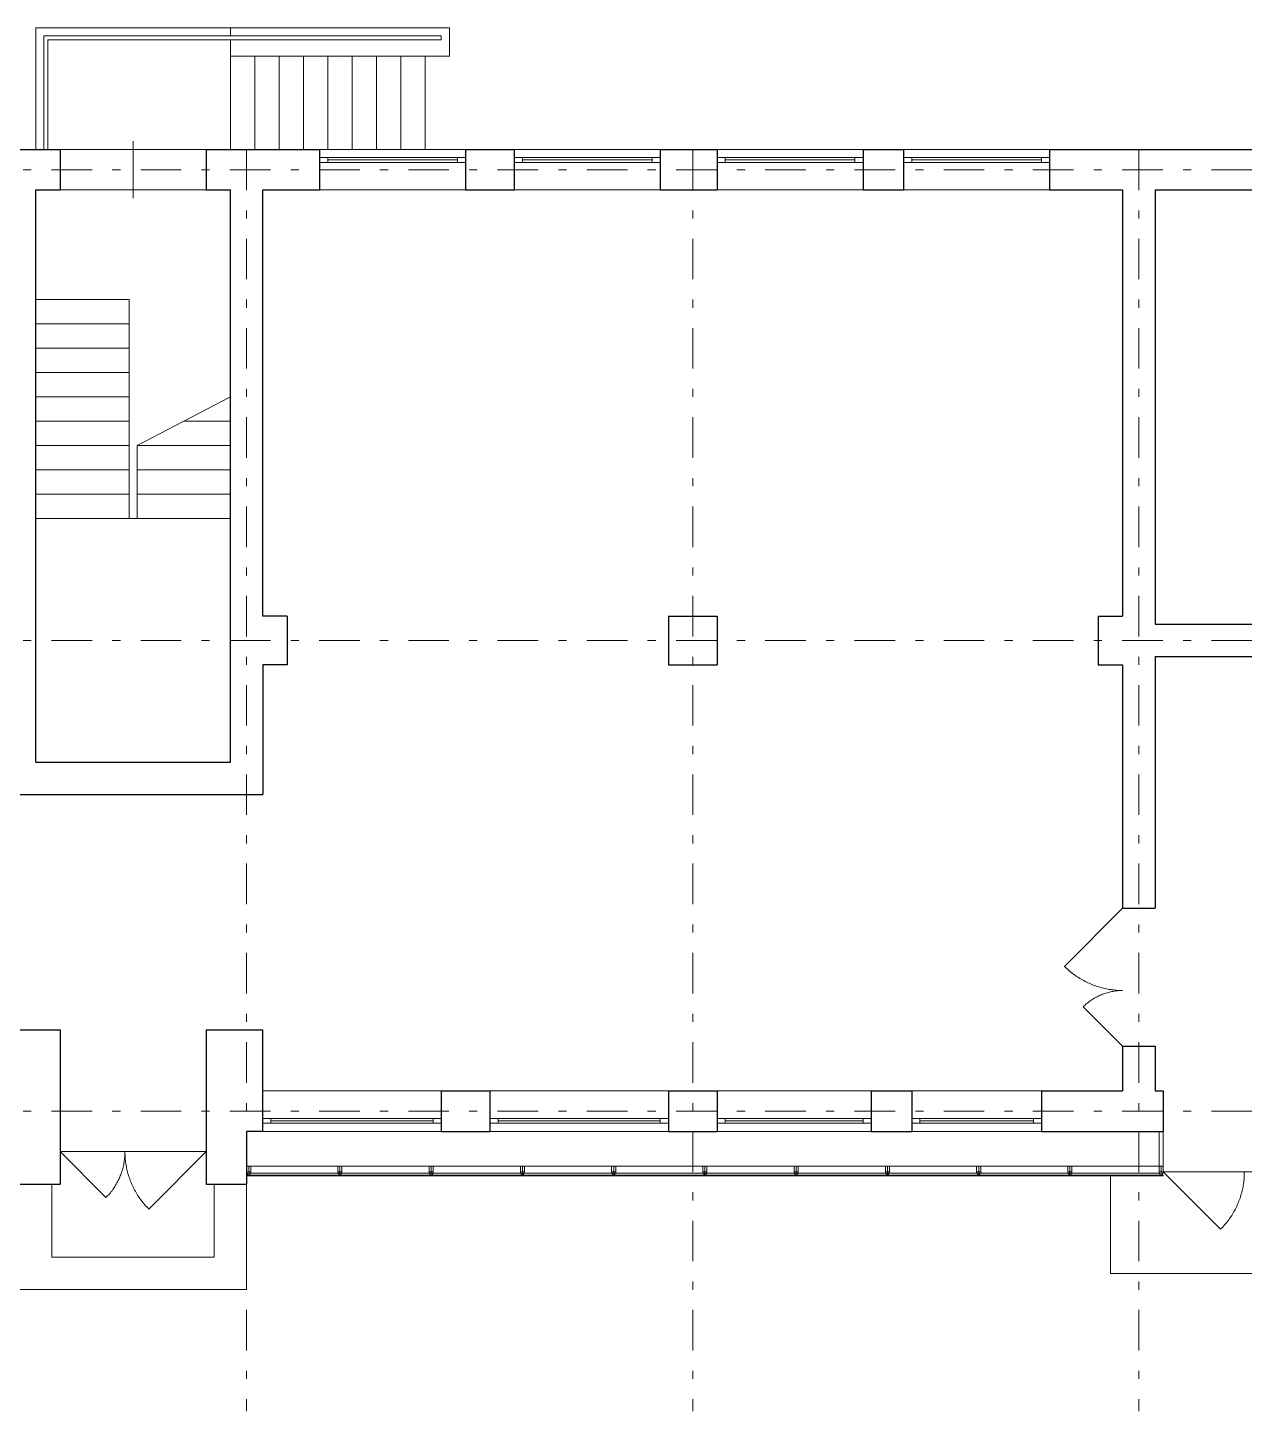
# Model space of a CAD drawing. Header units: metres. Extents: x 3.9 to 52.1, y 10.3 to 27.3.
# Drawn here: x 22.28 to 37.28, y 10.27 to 27.32 of the extents above; entities that cross this region are included whole.
import ezdxf

# ---------------------------------------------------------------- set-up
doc = ezdxf.new("R2010")
doc.units = ezdxf.units.M
doc.header["$MEASUREMENT"] = 0
doc.linetypes.add('( Dashdot )', pattern=[1.001, 0.5, -0.25, 0.001, -0.25])

msp = doc.modelspace()

# ---------------------------------------------------------------- linework, layer by layer
at = {"lineweight": 13}
for p, q in [((22.376, 25.816), (22.376, 27.316)), ((22.376, 27.316), (27.476, 27.316)), ((24.776, 27.216), (24.776, 27.316)), ((27.476, 26.966), (27.476, 27.316)), ((22.476, 27.216), (27.376, 27.216)), ((22.476, 25.816), (22.476, 27.216)), ((22.526, 27.166), (27.376, 27.166)), ((22.526, 25.816), (22.526, 27.166)), ((24.776, 25.816), (24.776, 27.166)), ((27.376, 27.166), (27.376, 27.216)), ((27.476, 26.966), (24.776, 26.966)), ((27.176, 25.816), (27.176, 26.966)), ((25.876, 25.716), (25.976, 25.716)), ((25.876, 25.656), (25.876, 25.716)), ((25.876, 25.716), (25.876, 25.716)), ((25.976, 25.656), (25.876, 25.656)), ((25.976, 25.716), (25.976, 25.656)), ((27.676, 25.716), (27.576, 25.716)), ((27.576, 25.716), (27.576, 25.656)), ((27.576, 25.656), (27.676, 25.656)), ((27.676, 25.656), (27.676, 25.716)), ((27.676, 25.716), (27.676, 25.716)), ((28.276, 25.716), (28.376, 25.716)), ((28.276, 25.656), (28.276, 25.716)), ((28.276, 25.716), (28.276, 25.716)), ((28.376, 25.656), (28.276, 25.656)), ((28.376, 25.716), (28.376, 25.656)), ((30.076, 25.716), (29.976, 25.716)), ((29.976, 25.716), (29.976, 25.656)), ((29.976, 25.656), (30.076, 25.656)), ((30.076, 25.656), (30.076, 25.716)), ((30.076, 25.716), (30.076, 25.716)), ((30.776, 25.716), (30.876, 25.716)), ((30.776, 25.656), (30.776, 25.716)), ((30.776, 25.716), (30.776, 25.716)), ((30.876, 25.656), (30.776, 25.656)), ((30.876, 25.716), (30.876, 25.656)), ((32.576, 25.716), (32.476, 25.716)), ((32.476, 25.716), (32.476, 25.656)), ((32.476, 25.656), (32.576, 25.656)), ((32.576, 25.656), (32.576, 25.716)), ((32.576, 25.716), (32.576, 25.716)), ((33.076, 25.716), (33.176, 25.716)), ((33.076, 25.656), (33.076, 25.716)), ((33.076, 25.716), (33.076, 25.716)), ((33.176, 25.656), (33.076, 25.656)), ((33.176, 25.716), (33.176, 25.656)), ((34.876, 25.716), (34.776, 25.716)), ((34.776, 25.716), (34.776, 25.656)), ((34.776, 25.656), (34.876, 25.656)), ((34.876, 25.656), (34.876, 25.716)), ((34.876, 25.716), (34.876, 25.716)), ((22.376, 23.966), (23.526, 23.966)), ((23.526, 21.266), (23.526, 23.966)), ((23.626, 21.266), (23.626, 22.166)), ((22.376, 21.266), (24.776, 21.266)), ((35.776, 16.466), (35.059, 15.749)), ((35.776, 14.766), (35.291, 15.251)), ((25.176, 13.876), (25.276, 13.876)), ((25.176, 13.816), (25.176, 13.876)), ((25.176, 13.876), (25.176, 13.876)), ((25.276, 13.816), (25.176, 13.816)), ((25.276, 13.876), (25.276, 13.816)), ((27.376, 13.876), (27.276, 13.876)), ((27.276, 13.876), (27.276, 13.816)), ((27.276, 13.816), (27.376, 13.816)), ((27.376, 13.816), (27.376, 13.876)), ((27.376, 13.876), (27.376, 13.876)), ((27.976, 13.876), (28.076, 13.876)), ((27.976, 13.816), (27.976, 13.876)), ((27.976, 13.876), (27.976, 13.876)), ((28.076, 13.816), (27.976, 13.816)), ((28.076, 13.876), (28.076, 13.816)), ((30.176, 13.876), (30.076, 13.876)), ((30.076, 13.876), (30.076, 13.816)), ((30.076, 13.816), (30.176, 13.816)), ((30.176, 13.816), (30.176, 13.876)), ((30.176, 13.876), (30.176, 13.876)), ((30.776, 13.876), (30.876, 13.876)), ((30.776, 13.816), (30.776, 13.876)), ((30.776, 13.876), (30.776, 13.876)), ((30.876, 13.816), (30.776, 13.816)), ((30.876, 13.876), (30.876, 13.816)), ((32.676, 13.876), (32.576, 13.876)), ((32.576, 13.876), (32.576, 13.816)), ((32.576, 13.816), (32.676, 13.816)), ((32.676, 13.816), (32.676, 13.876)), ((32.676, 13.876), (32.676, 13.876)), ((33.176, 13.876), (33.276, 13.876)), ((33.176, 13.816), (33.176, 13.876)), ((33.176, 13.876), (33.176, 13.876)), ((33.276, 13.816), (33.176, 13.816)), ((33.276, 13.876), (33.276, 13.816)), ((34.776, 13.876), (34.676, 13.876)), ((34.676, 13.876), (34.676, 13.816)), ((34.676, 13.816), (34.776, 13.816)), ((34.776, 13.816), (34.776, 13.876)), ((34.776, 13.876), (34.776, 13.876)), ((36.276, 13.716), (36.226, 13.716)), ((36.226, 13.716), (36.226, 13.286)), ((36.276, 13.286), (36.276, 13.716)), ((22.676, 13.466), (23.242, 12.9)), ((24.476, 13.466), (23.769, 12.759)), ((36.276, 13.286), (24.976, 13.286)), ((24.976, 13.166), (36.276, 13.166)), ((25.016, 13.176), (25.016, 13.201)), ((25.016, 13.201), (36.236, 13.201)), ((36.236, 13.176), (25.016, 13.176)), ((35.626, 13.166), (35.626, 11.966)), ((36.226, 13.286), (36.276, 13.286)), ((36.226, 13.286), (36.226, 13.286)), ((36.236, 13.201), (36.236, 13.176)), ((36.236, 13.201), (36.236, 13.201)), ((36.276, 13.216), (36.983, 12.509)), ((22.576, 13.066), (22.576, 12.166)), ((24.576, 13.066), (24.576, 12.166)), ((24.976, 13.066), (24.976, 11.766)), ((22.576, 12.166), (24.576, 12.166)), ((35.626, 11.966), (41.401, 11.966)), ((22.176, 11.766), (24.976, 11.766))]:
    msp.add_line(p, q, dxfattribs=at)
at = {"lineweight": 0}
for p, q in [((25.076, 25.816), (25.076, 26.966)), ((25.376, 25.816), (25.376, 26.966)), ((25.676, 25.816), (25.676, 26.966)), ((25.976, 25.816), (25.976, 26.966)), ((26.276, 25.816), (26.276, 26.966)), ((26.576, 25.816), (26.576, 26.966)), ((26.876, 25.816), (26.876, 26.966)), ((22.676, 25.816), (24.476, 25.816)), ((22.676, 25.316), (22.676, 25.816)), ((22.676, 25.816), (22.676, 25.816)), ((23.576, 25.916), (23.576, 25.216)), ((24.476, 25.816), (24.476, 25.316)), ((25.876, 25.816), (27.676, 25.816)), ((25.876, 25.316), (25.876, 25.816)), ((25.876, 25.816), (25.876, 25.816)), ((27.676, 25.816), (27.676, 25.316)), ((28.276, 25.816), (30.076, 25.816)), ((28.276, 25.316), (28.276, 25.816)), ((28.276, 25.816), (28.276, 25.816)), ((30.076, 25.816), (30.076, 25.316)), ((30.776, 25.816), (32.576, 25.816)), ((30.776, 25.316), (30.776, 25.816)), ((30.776, 25.816), (30.776, 25.816)), ((32.576, 25.816), (32.576, 25.316)), ((33.076, 25.816), (34.876, 25.816)), ((33.076, 25.316), (33.076, 25.816)), ((33.076, 25.816), (33.076, 25.816)), ((34.876, 25.816), (34.876, 25.316)), ((25.976, 25.716), (27.576, 25.716)), ((25.976, 25.656), (25.976, 25.716)), ((25.976, 25.716), (25.976, 25.716)), ((25.976, 25.686), (27.576, 25.686)), ((27.576, 25.656), (25.976, 25.656)), ((27.576, 25.716), (27.576, 25.656)), ((28.376, 25.716), (29.976, 25.716)), ((28.376, 25.656), (28.376, 25.716)), ((28.376, 25.716), (28.376, 25.716)), ((28.376, 25.686), (29.976, 25.686)), ((29.976, 25.656), (28.376, 25.656)), ((29.976, 25.716), (29.976, 25.656)), ((30.876, 25.716), (32.476, 25.716)), ((30.876, 25.656), (30.876, 25.716)), ((30.876, 25.716), (30.876, 25.716)), ((30.876, 25.686), (32.476, 25.686)), ((32.476, 25.656), (30.876, 25.656)), ((32.476, 25.716), (32.476, 25.656)), ((33.176, 25.716), (34.776, 25.716)), ((33.176, 25.656), (33.176, 25.716)), ((33.176, 25.716), (33.176, 25.716)), ((33.176, 25.686), (34.776, 25.686)), ((34.776, 25.656), (33.176, 25.656)), ((34.776, 25.716), (34.776, 25.656)), ((24.476, 25.316), (22.676, 25.316)), ((27.676, 25.316), (25.876, 25.316)), ((30.076, 25.316), (28.276, 25.316)), ((32.576, 25.316), (30.776, 25.316)), ((34.876, 25.316), (33.076, 25.316)), ((22.376, 23.666), (23.526, 23.666)), ((22.376, 23.366), (23.526, 23.366)), ((22.376, 23.066), (23.526, 23.066)), ((22.376, 22.766), (23.526, 22.766)), ((23.626, 22.166), (24.776, 22.766)), ((22.376, 22.466), (23.526, 22.466)), ((24.201, 22.466), (24.776, 22.466)), ((22.376, 22.166), (23.526, 22.166)), ((23.626, 22.166), (24.776, 22.166)), ((22.376, 21.866), (23.526, 21.866)), ((23.626, 21.866), (24.776, 21.866)), ((22.376, 21.566), (23.526, 21.566)), ((23.626, 21.566), (24.776, 21.566)), ((35.059, 15.749), (35.072, 15.736)), ((35.072, 15.736), (35.086, 15.723)), ((35.086, 15.723), (35.099, 15.711)), ((35.099, 15.711), (35.113, 15.698)), ((35.113, 15.698), (35.127, 15.686)), ((35.127, 15.686), (35.142, 15.675)), ((35.142, 15.675), (35.156, 15.663)), ((35.156, 15.663), (35.171, 15.652)), ((35.171, 15.652), (35.186, 15.641)), ((35.186, 15.641), (35.201, 15.63)), ((35.201, 15.63), (35.217, 15.62)), ((35.217, 15.62), (35.232, 15.61)), ((35.232, 15.61), (35.248, 15.6)), ((35.248, 15.6), (35.264, 15.591)), ((35.264, 15.591), (35.28, 15.581)), ((35.28, 15.581), (35.296, 15.573)), ((35.296, 15.573), (35.312, 15.564)), ((35.312, 15.564), (35.329, 15.556)), ((35.329, 15.556), (35.346, 15.548)), ((35.346, 15.548), (35.363, 15.54)), ((35.363, 15.54), (35.38, 15.533)), ((35.38, 15.533), (35.397, 15.525)), ((35.397, 15.525), (35.414, 15.519)), ((35.414, 15.519), (35.431, 15.512)), ((35.42, 15.352), (35.408, 15.344)), ((35.433, 15.36), (35.42, 15.352)), ((35.431, 15.512), (35.449, 15.506)), ((35.446, 15.367), (35.433, 15.36)), ((35.46, 15.374), (35.446, 15.367)), ((35.449, 15.506), (35.466, 15.5)), ((35.473, 15.381), (35.46, 15.374)), ((35.466, 15.5), (35.484, 15.495)), ((35.486, 15.387), (35.473, 15.381)), ((35.484, 15.495), (35.502, 15.49)), ((35.5, 15.394), (35.486, 15.387)), ((35.514, 15.4), (35.5, 15.394)), ((35.502, 15.49), (35.52, 15.485)), ((35.528, 15.405), (35.514, 15.4)), ((35.52, 15.485), (35.538, 15.48)), ((35.542, 15.41), (35.528, 15.405)), ((35.538, 15.48), (35.556, 15.476)), ((35.556, 15.415), (35.542, 15.41)), ((35.556, 15.476), (35.574, 15.472)), ((35.57, 15.42), (35.556, 15.415)), ((35.584, 15.424), (35.57, 15.42)), ((35.574, 15.472), (35.592, 15.469)), ((35.599, 15.428), (35.584, 15.424)), ((35.592, 15.469), (35.61, 15.465)), ((35.613, 15.432), (35.599, 15.428)), ((35.61, 15.465), (35.629, 15.463)), ((35.628, 15.435), (35.613, 15.432)), ((35.642, 15.439), (35.628, 15.435)), ((35.629, 15.463), (35.647, 15.46)), ((35.657, 15.441), (35.642, 15.439)), ((35.647, 15.46), (35.665, 15.458)), ((35.672, 15.444), (35.657, 15.441)), ((35.665, 15.458), (35.684, 15.456)), ((35.687, 15.446), (35.672, 15.444)), ((35.684, 15.456), (35.702, 15.454)), ((35.702, 15.448), (35.687, 15.446)), ((35.702, 15.454), (35.721, 15.453)), ((35.716, 15.449), (35.702, 15.448)), ((35.731, 15.45), (35.716, 15.449)), ((35.721, 15.453), (35.739, 15.452)), ((35.746, 15.451), (35.731, 15.45)), ((35.739, 15.452), (35.758, 15.452)), ((35.761, 15.452), (35.746, 15.451)), ((35.758, 15.452), (35.776, 15.452)), ((35.776, 15.452), (35.761, 15.452)), ((35.302, 15.261), (35.291, 15.251)), ((35.313, 15.272), (35.302, 15.261)), ((35.324, 15.282), (35.313, 15.272)), ((35.335, 15.291), (35.324, 15.282)), ((35.347, 15.301), (35.335, 15.291)), ((35.359, 15.31), (35.347, 15.301)), ((35.371, 15.319), (35.359, 15.31)), ((35.383, 15.328), (35.371, 15.319)), ((35.395, 15.336), (35.383, 15.328)), ((35.408, 15.344), (35.395, 15.336)), ((25.176, 14.216), (27.376, 14.216)), ((25.176, 13.716), (25.176, 14.216)), ((25.176, 14.216), (25.176, 14.216)), ((27.376, 14.216), (27.376, 13.716)), ((27.976, 14.216), (30.176, 14.216)), ((27.976, 13.716), (27.976, 14.216)), ((27.976, 14.216), (27.976, 14.216)), ((30.176, 14.216), (30.176, 13.716)), ((30.776, 14.216), (32.676, 14.216)), ((30.776, 13.716), (30.776, 14.216)), ((30.776, 14.216), (30.776, 14.216)), ((32.676, 14.216), (32.676, 13.716)), ((33.176, 14.216), (34.776, 14.216)), ((33.176, 13.716), (33.176, 14.216)), ((33.176, 14.216), (33.176, 14.216)), ((34.776, 14.216), (34.776, 13.716)), ((25.276, 13.876), (27.276, 13.876)), ((25.276, 13.816), (25.276, 13.876)), ((25.276, 13.876), (25.276, 13.876)), ((25.276, 13.846), (27.276, 13.846)), ((27.276, 13.816), (25.276, 13.816)), ((27.276, 13.876), (27.276, 13.816)), ((28.076, 13.876), (30.076, 13.876)), ((28.076, 13.816), (28.076, 13.876)), ((28.076, 13.876), (28.076, 13.876)), ((28.076, 13.846), (30.076, 13.846)), ((30.076, 13.816), (28.076, 13.816)), ((30.076, 13.876), (30.076, 13.816)), ((30.876, 13.876), (32.576, 13.876)), ((30.876, 13.816), (30.876, 13.876)), ((30.876, 13.876), (30.876, 13.876)), ((30.876, 13.846), (32.576, 13.846)), ((32.576, 13.816), (30.876, 13.816)), ((32.576, 13.876), (32.576, 13.816)), ((33.276, 13.876), (34.676, 13.876)), ((33.276, 13.816), (33.276, 13.876)), ((33.276, 13.876), (33.276, 13.876)), ((33.276, 13.846), (34.676, 13.846)), ((34.676, 13.816), (33.276, 13.816)), ((34.676, 13.876), (34.676, 13.816)), ((27.376, 13.716), (25.176, 13.716)), ((30.176, 13.716), (27.976, 13.716)), ((32.676, 13.716), (30.776, 13.716)), ((34.776, 13.716), (33.176, 13.716)), ((24.476, 13.466), (22.676, 13.466)), ((23.457, 13.29), (23.46, 13.306)), ((23.46, 13.306), (23.463, 13.322)), ((23.463, 13.322), (23.466, 13.338)), ((23.466, 13.338), (23.468, 13.354)), ((23.468, 13.354), (23.47, 13.37)), ((23.47, 13.37), (23.472, 13.386)), ((23.472, 13.386), (23.474, 13.402)), ((23.474, 13.402), (23.475, 13.418)), ((23.475, 13.418), (23.476, 13.434)), ((23.476, 13.45), (23.476, 13.466)), ((23.476, 13.466), (23.476, 13.448)), ((23.476, 13.434), (23.476, 13.45)), ((23.476, 13.448), (23.477, 13.429)), ((23.477, 13.429), (23.478, 13.411)), ((23.478, 13.411), (23.479, 13.393)), ((23.479, 13.393), (23.48, 13.375)), ((23.48, 13.375), (23.482, 13.357)), ((23.482, 13.357), (23.484, 13.338)), ((23.484, 13.338), (23.487, 13.32)), ((23.487, 13.32), (23.49, 13.302)), ((23.49, 13.302), (23.493, 13.284)), ((23.399, 13.123), (23.406, 13.138)), ((23.406, 13.138), (23.412, 13.152)), ((23.412, 13.152), (23.418, 13.167)), ((23.418, 13.167), (23.424, 13.182)), ((23.424, 13.182), (23.43, 13.197)), ((23.43, 13.197), (23.435, 13.213)), ((23.435, 13.213), (23.44, 13.228)), ((23.44, 13.228), (23.445, 13.243)), ((23.445, 13.243), (23.449, 13.259)), ((23.449, 13.259), (23.453, 13.274)), ((23.453, 13.274), (23.457, 13.29)), ((23.493, 13.284), (23.496, 13.266)), ((23.496, 13.266), (23.5, 13.249)), ((23.5, 13.249), (23.504, 13.231)), ((23.504, 13.231), (23.509, 13.213)), ((23.509, 13.213), (23.513, 13.195)), ((23.513, 13.195), (23.519, 13.178)), ((23.519, 13.178), (23.524, 13.16)), ((23.524, 13.16), (23.53, 13.143)), ((23.53, 13.143), (23.536, 13.126)), ((36.276, 13.216), (37.976, 13.216)), ((37.272, 13.125), (37.274, 13.143)), ((37.274, 13.143), (37.275, 13.161)), ((37.275, 13.161), (37.276, 13.179)), ((37.276, 13.198), (37.276, 13.216)), ((37.276, 13.179), (37.276, 13.198)), ((23.286, 12.948), (23.296, 12.96)), ((23.296, 12.96), (23.306, 12.973)), ((23.306, 12.973), (23.316, 12.985)), ((23.316, 12.985), (23.325, 12.998)), ((23.325, 12.998), (23.335, 13.011)), ((23.335, 13.011), (23.344, 13.025)), ((23.344, 13.025), (23.352, 13.038)), ((23.352, 13.038), (23.361, 13.052)), ((23.361, 13.052), (23.369, 13.066)), ((23.369, 13.066), (23.377, 13.08)), ((23.377, 13.08), (23.385, 13.094)), ((23.385, 13.094), (23.392, 13.109)), ((23.392, 13.109), (23.399, 13.123)), ((23.536, 13.126), (23.542, 13.109)), ((23.542, 13.109), (23.549, 13.092)), ((23.549, 13.092), (23.556, 13.075)), ((23.556, 13.075), (23.563, 13.058)), ((23.563, 13.058), (23.571, 13.041)), ((23.571, 13.041), (23.579, 13.025)), ((23.579, 13.025), (23.587, 13.009)), ((23.587, 13.009), (23.595, 12.993)), ((23.595, 12.993), (23.604, 12.977)), ((23.604, 12.977), (23.613, 12.961)), ((23.613, 12.961), (23.623, 12.945)), ((37.239, 12.945), (37.244, 12.963)), ((37.244, 12.963), (37.248, 12.981)), ((37.248, 12.981), (37.252, 12.999)), ((37.252, 12.999), (37.256, 13.016)), ((37.256, 13.016), (37.26, 13.034)), ((37.26, 13.034), (37.263, 13.052)), ((37.263, 13.052), (37.266, 13.07)), ((37.266, 13.07), (37.268, 13.088)), ((37.268, 13.088), (37.27, 13.107)), ((37.27, 13.107), (37.272, 13.125)), ((23.242, 12.9), (23.253, 12.912)), ((23.253, 12.912), (23.264, 12.924)), ((23.264, 12.924), (23.275, 12.935)), ((23.275, 12.935), (23.286, 12.948)), ((23.623, 12.945), (23.632, 12.93)), ((23.632, 12.93), (23.642, 12.914)), ((23.642, 12.914), (23.652, 12.899)), ((23.652, 12.899), (23.663, 12.884)), ((23.663, 12.884), (23.674, 12.869)), ((23.674, 12.869), (23.685, 12.855)), ((23.685, 12.855), (23.696, 12.84)), ((23.696, 12.84), (23.708, 12.826)), ((23.708, 12.826), (23.719, 12.812)), ((23.719, 12.812), (23.731, 12.799)), ((23.731, 12.799), (23.744, 12.785)), ((37.174, 12.775), (37.182, 12.791)), ((37.182, 12.791), (37.189, 12.808)), ((37.189, 12.808), (37.197, 12.825)), ((37.197, 12.825), (37.204, 12.842)), ((37.204, 12.842), (37.21, 12.859)), ((37.21, 12.859), (37.217, 12.876)), ((37.217, 12.876), (37.223, 12.893)), ((37.223, 12.893), (37.228, 12.91)), ((37.228, 12.91), (37.234, 12.928)), ((37.234, 12.928), (37.239, 12.945)), ((23.744, 12.785), (23.756, 12.772)), ((23.756, 12.772), (23.769, 12.759)), ((37.068, 12.605), (37.079, 12.619)), ((37.079, 12.619), (37.089, 12.634)), ((37.089, 12.634), (37.1, 12.649)), ((37.1, 12.649), (37.11, 12.664)), ((37.11, 12.664), (37.12, 12.68)), ((37.12, 12.68), (37.13, 12.695)), ((37.13, 12.695), (37.139, 12.711)), ((37.139, 12.711), (37.148, 12.727)), ((37.148, 12.727), (37.157, 12.743)), ((37.157, 12.743), (37.166, 12.759)), ((37.166, 12.759), (37.174, 12.775)), ((36.983, 12.509), (36.996, 12.522)), ((36.996, 12.522), (37.009, 12.535)), ((37.009, 12.535), (37.021, 12.549)), ((37.021, 12.549), (37.033, 12.562)), ((37.033, 12.562), (37.045, 12.576)), ((37.045, 12.576), (37.056, 12.59)), ((37.056, 12.59), (37.068, 12.605))]:
    msp.add_line(p, q, dxfattribs=at)
at = {"lineweight": 30}
for p, q in [((12.776, 25.816), (22.676, 25.816)), ((22.676, 25.816), (22.676, 25.316)), ((24.476, 25.816), (24.476, 25.316)), ((24.476, 25.816), (25.876, 25.816)), ((25.876, 25.816), (25.876, 25.316)), ((27.676, 25.816), (27.676, 25.316)), ((27.676, 25.816), (28.276, 25.816)), ((28.276, 25.816), (28.276, 25.316)), ((30.076, 25.816), (30.076, 25.316)), ((30.076, 25.816), (30.776, 25.816)), ((30.776, 25.816), (30.776, 25.316)), ((32.576, 25.816), (32.576, 25.316)), ((32.576, 25.816), (33.076, 25.816)), ((33.076, 25.816), (33.076, 25.316)), ((34.876, 25.816), (34.876, 25.316)), ((34.876, 25.816), (39.476, 25.816)), ((22.376, 18.266), (22.376, 25.316)), ((22.376, 25.316), (22.676, 25.316)), ((24.476, 25.316), (24.776, 25.316)), ((24.776, 18.266), (24.776, 25.316)), ((25.176, 20.066), (25.176, 25.316)), ((25.176, 25.316), (25.876, 25.316)), ((27.676, 25.316), (28.276, 25.316)), ((30.076, 25.316), (30.776, 25.316)), ((32.576, 25.316), (33.076, 25.316)), ((34.876, 25.316), (35.776, 25.316)), ((35.776, 25.316), (35.776, 20.066)), ((36.176, 25.316), (36.176, 19.966)), ((36.176, 25.316), (39.476, 25.316)), ((25.476, 20.066), (25.176, 20.066)), ((25.476, 20.066), (25.476, 19.466)), ((30.176, 20.066), (30.176, 19.466)), ((30.176, 20.066), (30.776, 20.066)), ((30.776, 20.066), (30.776, 19.466)), ((35.476, 20.066), (35.776, 20.066)), ((35.476, 20.066), (35.476, 19.466)), ((36.176, 19.966), (37.576, 19.966)), ((25.176, 19.466), (25.176, 17.866)), ((25.476, 19.466), (25.176, 19.466)), ((30.176, 19.466), (30.776, 19.466)), ((35.476, 19.466), (35.776, 19.466)), ((35.776, 19.466), (35.776, 16.466)), ((36.176, 19.566), (37.576, 19.566)), ((36.176, 19.566), (36.176, 16.466)), ((22.376, 18.266), (24.776, 18.266)), ((21.976, 17.866), (25.176, 17.866)), ((35.776, 16.466), (36.176, 16.466)), ((21.976, 14.966), (22.676, 14.966)), ((22.676, 14.966), (22.676, 13.066)), ((24.476, 14.966), (24.476, 13.066)), ((24.476, 14.966), (25.176, 14.966)), ((25.176, 13.716), (25.176, 14.966)), ((35.776, 14.766), (36.176, 14.766)), ((35.776, 14.766), (35.776, 14.216)), ((36.176, 14.766), (36.176, 14.216)), ((27.376, 14.216), (27.976, 14.216)), ((27.376, 14.216), (27.376, 13.716)), ((27.976, 14.216), (27.976, 13.716)), ((30.176, 14.216), (30.176, 13.716)), ((30.176, 14.216), (30.776, 14.216)), ((30.776, 14.216), (30.776, 13.716)), ((32.676, 14.216), (32.676, 13.716)), ((32.676, 14.216), (33.176, 14.216)), ((33.176, 14.216), (33.176, 13.716)), ((34.776, 14.216), (34.776, 13.716)), ((34.776, 14.216), (35.776, 14.216)), ((36.176, 14.216), (36.276, 14.216)), ((36.276, 14.216), (36.276, 13.716)), ((24.976, 13.716), (24.976, 13.066)), ((25.176, 13.716), (24.976, 13.716)), ((27.376, 13.716), (27.976, 13.716)), ((30.176, 13.716), (30.776, 13.716)), ((32.676, 13.716), (33.176, 13.716)), ((34.776, 13.716), (36.276, 13.716)), ((22.176, 13.066), (22.676, 13.066)), ((24.476, 13.066), (24.976, 13.066))]:
    msp.add_line(p, q, dxfattribs=at)
at = {"color": 1, "linetype": '( Dashdot )', "lineweight": 0}
for p, q in [((24.976, 25.815), (24.976, 10.266)), ((30.476, 25.815), (30.476, 10.266)), ((35.976, 25.815), (35.976, 10.266)), ((3.87, 25.566), (50.476, 25.566)), ((3.87, 19.766), (49.976, 19.766)), ((3.87, 13.966), (49.976, 13.966))]:
    msp.add_line(p, q, dxfattribs=at)
at = {"color": 252, "lineweight": 0}
for p, q in [((22.376, 25.316), (24.776, 25.316)), ((22.376, 18.266), (22.376, 25.316)), ((22.376, 25.316), (22.376, 25.316)), ((24.776, 25.316), (24.776, 18.266)), ((24.776, 18.266), (22.376, 18.266))]:
    msp.add_line(p, q, dxfattribs=at)
at = {"color": 7, "linetype": 'Continuous', "lineweight": 13}
for p, q in [((24.976, 13.286), (25.026, 13.286)), ((24.976, 13.216), (24.976, 13.286)), ((24.976, 13.286), (24.976, 13.286)), ((24.976, 13.201), (24.976, 13.216)), ((24.976, 13.216), (25.026, 13.216)), ((25.026, 13.216), (24.976, 13.216)), ((24.986, 13.201), (24.976, 13.201)), ((24.976, 13.176), (25.026, 13.176)), ((24.976, 13.166), (24.976, 13.176)), ((24.976, 13.176), (24.976, 13.176)), ((25.026, 13.166), (24.976, 13.166)), ((24.986, 13.176), (24.986, 13.201)), ((25.016, 13.176), (24.986, 13.176)), ((25.001, 13.286), (25.001, 13.166)), ((25.016, 13.201), (25.016, 13.176)), ((25.026, 13.201), (25.016, 13.201)), ((25.026, 13.286), (25.026, 13.216)), ((25.026, 13.216), (25.026, 13.201)), ((25.026, 13.176), (25.026, 13.166)), ((26.101, 13.286), (26.151, 13.286)), ((26.101, 13.216), (26.101, 13.286)), ((26.101, 13.286), (26.101, 13.286)), ((26.101, 13.201), (26.101, 13.216)), ((26.101, 13.216), (26.151, 13.216)), ((26.151, 13.216), (26.101, 13.216)), ((26.111, 13.201), (26.101, 13.201)), ((26.101, 13.176), (26.151, 13.176)), ((26.101, 13.166), (26.101, 13.176)), ((26.101, 13.176), (26.101, 13.176)), ((26.151, 13.166), (26.101, 13.166)), ((26.111, 13.176), (26.111, 13.201)), ((26.141, 13.176), (26.111, 13.176)), ((26.126, 13.286), (26.126, 13.166)), ((26.141, 13.201), (26.141, 13.176)), ((26.151, 13.201), (26.141, 13.201)), ((26.151, 13.286), (26.151, 13.216)), ((26.151, 13.216), (26.151, 13.201)), ((26.151, 13.176), (26.151, 13.166)), ((27.226, 13.286), (27.276, 13.286)), ((27.226, 13.216), (27.226, 13.286)), ((27.226, 13.286), (27.226, 13.286)), ((27.226, 13.201), (27.226, 13.216)), ((27.226, 13.216), (27.276, 13.216)), ((27.276, 13.216), (27.226, 13.216)), ((27.236, 13.201), (27.226, 13.201)), ((27.226, 13.176), (27.276, 13.176)), ((27.226, 13.166), (27.226, 13.176)), ((27.226, 13.176), (27.226, 13.176)), ((27.276, 13.166), (27.226, 13.166)), ((27.236, 13.176), (27.236, 13.201)), ((27.266, 13.176), (27.236, 13.176)), ((27.251, 13.286), (27.251, 13.166)), ((27.266, 13.201), (27.266, 13.176)), ((27.276, 13.201), (27.266, 13.201)), ((27.276, 13.286), (27.276, 13.216)), ((27.276, 13.216), (27.276, 13.201)), ((27.276, 13.176), (27.276, 13.166)), ((28.351, 13.286), (28.401, 13.286)), ((28.351, 13.216), (28.351, 13.286)), ((28.351, 13.286), (28.351, 13.286)), ((28.351, 13.201), (28.351, 13.216)), ((28.351, 13.216), (28.401, 13.216)), ((28.401, 13.216), (28.351, 13.216)), ((28.361, 13.201), (28.351, 13.201)), ((28.351, 13.176), (28.401, 13.176)), ((28.351, 13.166), (28.351, 13.176)), ((28.351, 13.176), (28.351, 13.176)), ((28.401, 13.166), (28.351, 13.166)), ((28.361, 13.176), (28.361, 13.201)), ((28.391, 13.176), (28.361, 13.176)), ((28.376, 13.286), (28.376, 13.166)), ((28.391, 13.201), (28.391, 13.176)), ((28.401, 13.201), (28.391, 13.201)), ((28.401, 13.286), (28.401, 13.216)), ((28.401, 13.216), (28.401, 13.201)), ((28.401, 13.176), (28.401, 13.166)), ((29.476, 13.286), (29.526, 13.286)), ((29.476, 13.216), (29.476, 13.286)), ((29.476, 13.286), (29.476, 13.286)), ((29.476, 13.201), (29.476, 13.216)), ((29.476, 13.216), (29.526, 13.216)), ((29.526, 13.216), (29.476, 13.216)), ((29.486, 13.201), (29.476, 13.201)), ((29.476, 13.176), (29.526, 13.176)), ((29.476, 13.166), (29.476, 13.176)), ((29.476, 13.176), (29.476, 13.176)), ((29.526, 13.166), (29.476, 13.166)), ((29.486, 13.176), (29.486, 13.201)), ((29.516, 13.176), (29.486, 13.176)), ((29.501, 13.286), (29.501, 13.166)), ((29.516, 13.201), (29.516, 13.176)), ((29.526, 13.201), (29.516, 13.201)), ((29.526, 13.286), (29.526, 13.216)), ((29.526, 13.216), (29.526, 13.201)), ((29.526, 13.176), (29.526, 13.166)), ((30.601, 13.286), (30.651, 13.286)), ((30.601, 13.216), (30.601, 13.286)), ((30.601, 13.286), (30.601, 13.286)), ((30.601, 13.201), (30.601, 13.216)), ((30.601, 13.216), (30.651, 13.216)), ((30.651, 13.216), (30.601, 13.216)), ((30.611, 13.201), (30.601, 13.201)), ((30.601, 13.176), (30.651, 13.176)), ((30.601, 13.166), (30.601, 13.176)), ((30.601, 13.176), (30.601, 13.176)), ((30.651, 13.166), (30.601, 13.166)), ((30.611, 13.176), (30.611, 13.201)), ((30.641, 13.176), (30.611, 13.176)), ((30.626, 13.286), (30.626, 13.166)), ((30.641, 13.201), (30.641, 13.176)), ((30.651, 13.201), (30.641, 13.201)), ((30.651, 13.286), (30.651, 13.216)), ((30.651, 13.216), (30.651, 13.201)), ((30.651, 13.176), (30.651, 13.166)), ((31.726, 13.286), (31.776, 13.286)), ((31.726, 13.216), (31.726, 13.286)), ((31.726, 13.286), (31.726, 13.286)), ((31.726, 13.201), (31.726, 13.216)), ((31.726, 13.216), (31.776, 13.216)), ((31.776, 13.216), (31.726, 13.216)), ((31.736, 13.201), (31.726, 13.201)), ((31.726, 13.176), (31.776, 13.176)), ((31.726, 13.166), (31.726, 13.176)), ((31.726, 13.176), (31.726, 13.176)), ((31.776, 13.166), (31.726, 13.166)), ((31.736, 13.176), (31.736, 13.201)), ((31.766, 13.176), (31.736, 13.176)), ((31.751, 13.286), (31.751, 13.166)), ((31.766, 13.201), (31.766, 13.176)), ((31.776, 13.201), (31.766, 13.201)), ((31.776, 13.286), (31.776, 13.216)), ((31.776, 13.216), (31.776, 13.201)), ((31.776, 13.176), (31.776, 13.166)), ((32.851, 13.286), (32.901, 13.286)), ((32.851, 13.216), (32.851, 13.286)), ((32.851, 13.286), (32.851, 13.286)), ((32.851, 13.201), (32.851, 13.216)), ((32.851, 13.216), (32.901, 13.216)), ((32.901, 13.216), (32.851, 13.216)), ((32.861, 13.201), (32.851, 13.201)), ((32.851, 13.176), (32.901, 13.176)), ((32.851, 13.166), (32.851, 13.176)), ((32.851, 13.176), (32.851, 13.176)), ((32.901, 13.166), (32.851, 13.166)), ((32.861, 13.176), (32.861, 13.201)), ((32.891, 13.176), (32.861, 13.176)), ((32.876, 13.286), (32.876, 13.166)), ((32.891, 13.201), (32.891, 13.176)), ((32.901, 13.201), (32.891, 13.201)), ((32.901, 13.286), (32.901, 13.216)), ((32.901, 13.216), (32.901, 13.201)), ((32.901, 13.176), (32.901, 13.166)), ((33.976, 13.286), (34.026, 13.286)), ((33.976, 13.216), (33.976, 13.286)), ((33.976, 13.286), (33.976, 13.286)), ((33.976, 13.201), (33.976, 13.216)), ((33.976, 13.216), (34.026, 13.216)), ((34.026, 13.216), (33.976, 13.216)), ((33.986, 13.201), (33.976, 13.201)), ((33.976, 13.176), (34.026, 13.176)), ((33.976, 13.166), (33.976, 13.176)), ((33.976, 13.176), (33.976, 13.176)), ((34.026, 13.166), (33.976, 13.166)), ((33.986, 13.176), (33.986, 13.201)), ((34.016, 13.176), (33.986, 13.176)), ((34.001, 13.286), (34.001, 13.166)), ((34.016, 13.201), (34.016, 13.176)), ((34.026, 13.201), (34.016, 13.201)), ((34.026, 13.286), (34.026, 13.216)), ((34.026, 13.216), (34.026, 13.201)), ((34.026, 13.176), (34.026, 13.166)), ((35.101, 13.286), (35.151, 13.286)), ((35.101, 13.216), (35.101, 13.286)), ((35.101, 13.286), (35.101, 13.286)), ((35.101, 13.201), (35.101, 13.216)), ((35.101, 13.216), (35.151, 13.216)), ((35.151, 13.216), (35.101, 13.216)), ((35.111, 13.201), (35.101, 13.201)), ((35.101, 13.176), (35.151, 13.176)), ((35.101, 13.166), (35.101, 13.176)), ((35.101, 13.176), (35.101, 13.176)), ((35.151, 13.166), (35.101, 13.166)), ((35.111, 13.176), (35.111, 13.201)), ((35.141, 13.176), (35.111, 13.176)), ((35.126, 13.286), (35.126, 13.166)), ((35.141, 13.201), (35.141, 13.176)), ((35.151, 13.201), (35.141, 13.201)), ((35.151, 13.286), (35.151, 13.216)), ((35.151, 13.216), (35.151, 13.201)), ((35.151, 13.176), (35.151, 13.166)), ((36.226, 13.286), (36.276, 13.286)), ((36.226, 13.216), (36.226, 13.286)), ((36.226, 13.286), (36.226, 13.286)), ((36.226, 13.201), (36.226, 13.216)), ((36.226, 13.216), (36.276, 13.216)), ((36.276, 13.216), (36.226, 13.216)), ((36.236, 13.201), (36.226, 13.201)), ((36.226, 13.176), (36.276, 13.176)), ((36.226, 13.166), (36.226, 13.176)), ((36.226, 13.176), (36.226, 13.176)), ((36.276, 13.166), (36.226, 13.166)), ((36.236, 13.176), (36.236, 13.201)), ((36.266, 13.176), (36.236, 13.176)), ((36.251, 13.286), (36.251, 13.166)), ((36.266, 13.201), (36.266, 13.176)), ((36.276, 13.201), (36.266, 13.201)), ((36.276, 13.286), (36.276, 13.216)), ((36.276, 13.216), (36.276, 13.201)), ((36.276, 13.176), (36.276, 13.166))]:
    msp.add_line(p, q, dxfattribs=at)

doc.saveas('drawing.dxf')
